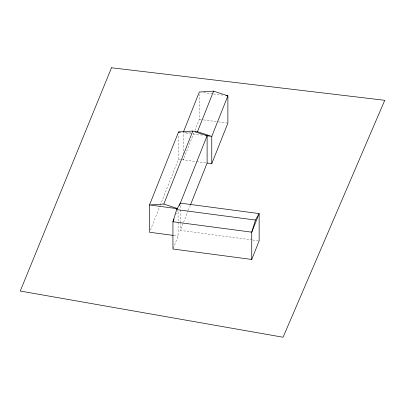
<?xml version="1.0" encoding="UTF-8"?>
<svg xmlns="http://www.w3.org/2000/svg" width="405" height="405" viewBox="0 0 405 405"><rect width="100%" height="100%" fill="white"/><g stroke="black" fill="none" stroke-linecap="round" stroke-linejoin="round"><path stroke-width="0.3" stroke-dasharray="2.02 1.52" d="M150.437 229.913L159.955 205.973M160.188 205.391L178.524 159.261L178.524 134.47M193.934 132.85L183.187 159.879L183.187 158.644M194.866 130.496L199.306 119.333L199.306 94.537M175.628 214.964L177.42 210.453M173.163 248.442L178.094 236.039L178.094 210.62M252.264 239.937L180.331 230.404L183.359 222.79M183.592 222.203L188.016 211.076M188.249 210.494L190.345 205.219M185.075 132.486L190.74 132.116M203.654 92.634L212.974 93.869M213.597 93.95L223.54 95.266M199.306 119.333L203.037 119.824M203.654 119.905L217.946 121.804M218.568 121.885L227.888 123.12M202.201 135.128L183.187 132.607L183.187 153.682M178.524 159.261L196.066 161.59M196.683 161.671L205.882 162.891M252.892 240.018L259.144 240.848M173.745 235.462L178.094 236.039M180.331 205.608L180.331 209.329M180.331 209.947L180.331 221.727M180.331 222.345L180.331 230.404"/><path stroke-width="0.61" d="M176.636 209.613L172.94 221.732L172.94 249.009L251.748 259.453L259.144 240.848L259.144 213.577L180.331 203.133L176.636 209.613L255.449 220.052L259.144 213.577L251.748 232.176L251.748 259.453M255.449 220.052L251.748 232.176L172.94 221.732L174.059 218.913M190.578 204.636L207.112 163.053L207.112 135.776L192.82 131.063L178.524 131.99L149.511 204.976L149.511 232.247L173.122 235.381M183.419 132.02L199.306 92.056L213.597 91.13L227.888 95.843L227.888 123.12L211.769 163.671L207.112 163.053M177.471 208.681L149.511 204.976L163.802 204.049L192.82 131.063M195.149 131.827L197.478 131.681L213.597 91.13M179.44 205.386L207.112 135.776M226.025 95.595L227.888 95.843L211.769 136.394L211.769 163.671M178.524 131.99L180.276 132.222M205.882 135.614L211.769 136.394L197.478 131.681M163.802 204.049L177.501 208.565M111.502 67.767L20.25 291.038L283.075 337.233L384.75 100.308L111.502 67.767"/></g></svg>
